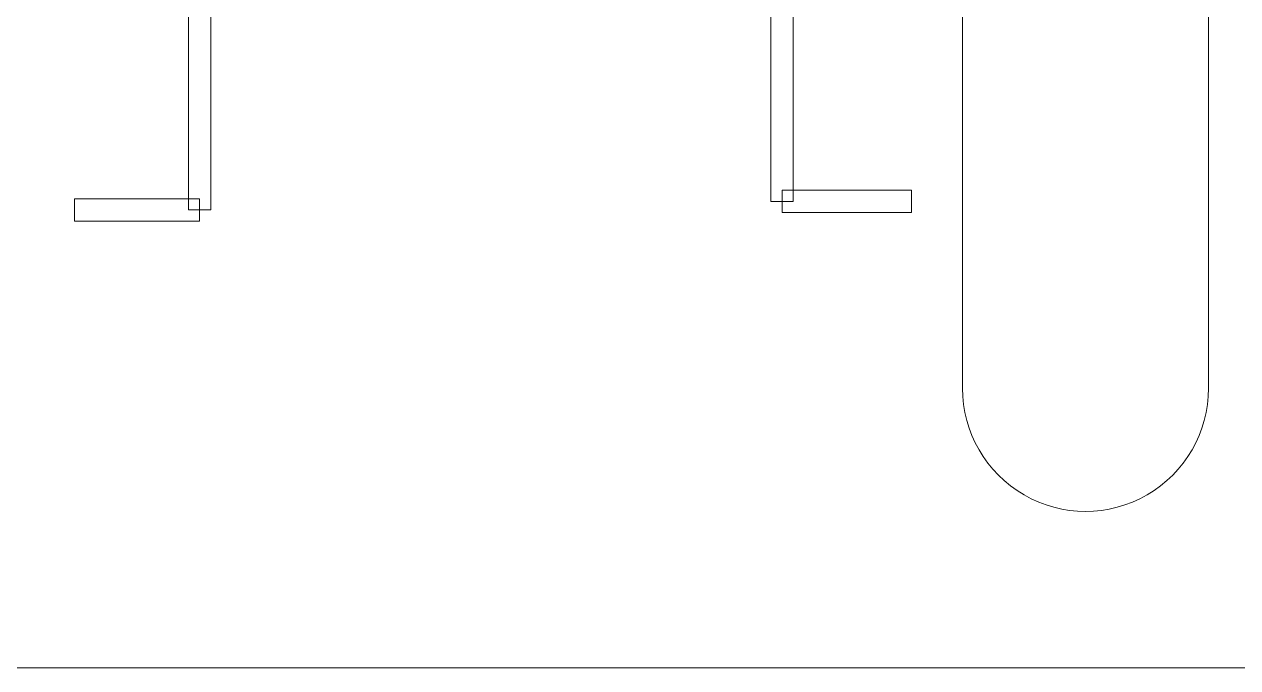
# Model space of a CAD drawing. Header units: millimetres. Extents: x -86 to 67, y -55 to 52.
# Drawn here: x -21 to -14.1, y -55.26 to -51.6 of the extents above; entities that cross this region are included whole.
import ezdxf

# ---------------------------------------------------------------- set-up
doc = ezdxf.new("R2010")
doc.units = ezdxf.units.MM
doc.header["$MEASUREMENT"] = 0
for name, color, linetype in [('BG_OUTLINE', 7, 'Continuous'), ('PG_SILKSCREEN_TOP', 7, 'Continuous'), ('PIN_TOP', 7, 'Continuous')]:
    doc.layers.add(name, color=color, linetype=linetype)

msp = doc.modelspace()

# ---------------------------------------------------------------- linework, layer by layer
at = {"layer": 'BG_OUTLINE', "color": 3, "lineweight": 9}
msp.add_open_spline([(-60.0926, 34.7331), (-60.0926, 34.7331), (63.7724, 34.7331), (63.7724, 34.7331), (63.7724, 34.7331), (64.585, 34.7336), (65.3646, 34.4113), (65.9396, 33.837), (65.9396, 33.837), (66.5146, 33.2627), (66.8379, 32.4797), (66.8384, 31.667), (66.8384, 31.667), (66.8384, 31.667), (66.8412, -52.28), (66.8412, -52.28), (66.8412, -52.28), (66.8412, -52.28), (66.8384, -52.1933), (66.8384, -52.1933), (66.8384, -52.1933), (66.8389, -53.006), (66.5166, -53.7856), (65.9424, -54.3606), (65.9424, -54.3606), (65.3681, -54.9356), (64.585, -55.2589), (63.7724, -55.2594), (63.7724, -55.2594), (63.7724, -55.2594), (-60.1869, -55.2594), (-60.1869, -55.2594), (-60.1869, -55.2594), (-60.1869, -55.2594), (-60.0853, -55.2518), (-60.0853, -55.2518), (-60.0853, -55.2518), (-60.8979, -55.2523), (-61.6775, -54.9299), (-62.2525, -54.3557), (-62.2525, -54.3557), (-62.8275, -53.7814), (-63.1508, -52.9984), (-63.1513, -52.1857), (-63.1513, -52.1857), (-63.1513, -52.1857), (-63.1587, 31.667), (-63.1587, 31.667), (-63.1587, 31.667), (-63.1592, 32.4797), (-62.8369, 33.2593), (-62.2626, 33.8343), (-62.2626, 33.8343), (-61.6883, 34.4093), (-60.9053, 34.7326), (-60.0926, 34.7331)], degree=3, knots=[0, 0, 0, 0, 0.071429, 0.071429, 0.071429, 0.071429, 0.142857, 0.142857, 0.142857, 0.142857, 0.214286, 0.214286, 0.214286, 0.214286, 0.285714, 0.285714, 0.285714, 0.285714, 0.357143, 0.357143, 0.357143, 0.357143, 0.428571, 0.428571, 0.428571, 0.428571, 0.5, 0.5, 0.5, 0.5, 0.571429, 0.571429, 0.571429, 0.571429, 0.642857, 0.642857, 0.642857, 0.642857, 0.714286, 0.714286, 0.714286, 0.714286, 0.785714, 0.785714, 0.785714, 0.785714, 0.857143, 0.857143, 0.857143, 0.857143, 0.928571, 0.928571, 0.928571, 0.928571, 1, 1, 1, 1], dxfattribs=at)
at = {"layer": 'PG_SILKSCREEN_TOP', "color": 6, "lineweight": 9}
for points in [[(-16.7554, -45.6074), (-16.7554, -45.6074), (-16.6284, -45.6074), (-16.6284, -45.6074), (-16.6284, -45.6074), (-16.6284, -45.6074), (-16.6284, -52.6074), (-16.6284, -52.6074), (-16.6284, -52.6074), (-16.6284, -52.6074), (-16.7554, -52.6074), (-16.7554, -52.6074), (-16.7554, -52.6074), (-16.7554, -52.6074), (-16.7554, -45.6074), (-16.7554, -45.6074)], [(-19.9431, -52.6559), (-19.9431, -52.6559), (-20.0701, -52.6559), (-20.0701, -52.6559), (-20.0701, -52.6559), (-20.0701, -52.6559), (-20.0701, -45.6559), (-20.0701, -45.6559), (-20.0701, -45.6559), (-20.0701, -45.6559), (-19.9431, -45.6559), (-19.9431, -45.6559), (-19.9431, -45.6559), (-19.9431, -45.6559), (-19.9431, -52.6559), (-19.9431, -52.6559)], [(-16.6919, -52.6709), (-16.6919, -52.6709), (-16.6919, -52.5439), (-16.6919, -52.5439), (-16.6919, -52.5439), (-16.6919, -52.5439), (-15.9553, -52.5439), (-15.9553, -52.5439), (-15.9553, -52.5439), (-15.9553, -52.5439), (-15.9553, -52.6709), (-15.9553, -52.6709), (-15.9553, -52.6709), (-15.9553, -52.6709), (-16.6919, -52.6709), (-16.6919, -52.6709)], [(-20.7178, -52.7194), (-20.7178, -52.7194), (-20.7178, -52.5924), (-20.7178, -52.5924), (-20.7178, -52.5924), (-20.7178, -52.5924), (-20.0066, -52.5924), (-20.0066, -52.5924), (-20.0066, -52.5924), (-20.0066, -52.5924), (-20.0066, -52.7194), (-20.0066, -52.7194), (-20.0066, -52.7194), (-20.0066, -52.7194), (-20.7178, -52.7194), (-20.7178, -52.7194)]]:
    msp.add_open_spline(points, degree=3, knots=[0, 0, 0, 0, 0.25, 0.25, 0.25, 0.25, 0.5, 0.5, 0.5, 0.5, 0.75, 0.75, 0.75, 0.75, 1, 1, 1, 1], dxfattribs=at)
at = {"layer": 'PIN_TOP', "lineweight": 9}
msp.add_open_spline([(-15.6647, -53.6703), (-15.6647, -53.6703), (-15.6647, -51.5144), (-15.6647, -51.5144), (-15.6647, -51.5144), (-15.6647, -51.2643), (-15.5313, -51.0332), (-15.3147, -50.9082), (-15.3147, -50.9082), (-15.0981, -50.7831), (-14.8313, -50.7831), (-14.6147, -50.9082), (-14.6147, -50.9082), (-14.3981, -51.0332), (-14.2647, -51.2643), (-14.2647, -51.5144), (-14.2647, -51.5144), (-14.2647, -51.5144), (-14.2647, -53.6703), (-14.2647, -53.6703), (-14.2647, -53.6703), (-14.2647, -53.9204), (-14.3981, -54.1515), (-14.6147, -54.2766), (-14.6147, -54.2766), (-14.8313, -54.4016), (-15.0981, -54.4016), (-15.3147, -54.2766), (-15.3147, -54.2766), (-15.5313, -54.1515), (-15.6647, -53.9204), (-15.6647, -53.6703)], degree=3, knots=[0, 0, 0, 0, 0.125, 0.125, 0.125, 0.125, 0.25, 0.25, 0.25, 0.25, 0.375, 0.375, 0.375, 0.375, 0.5, 0.5, 0.5, 0.5, 0.625, 0.625, 0.625, 0.625, 0.75, 0.75, 0.75, 0.75, 0.875, 0.875, 0.875, 0.875, 1, 1, 1, 1], dxfattribs=at)

doc.saveas('drawing.dxf')
